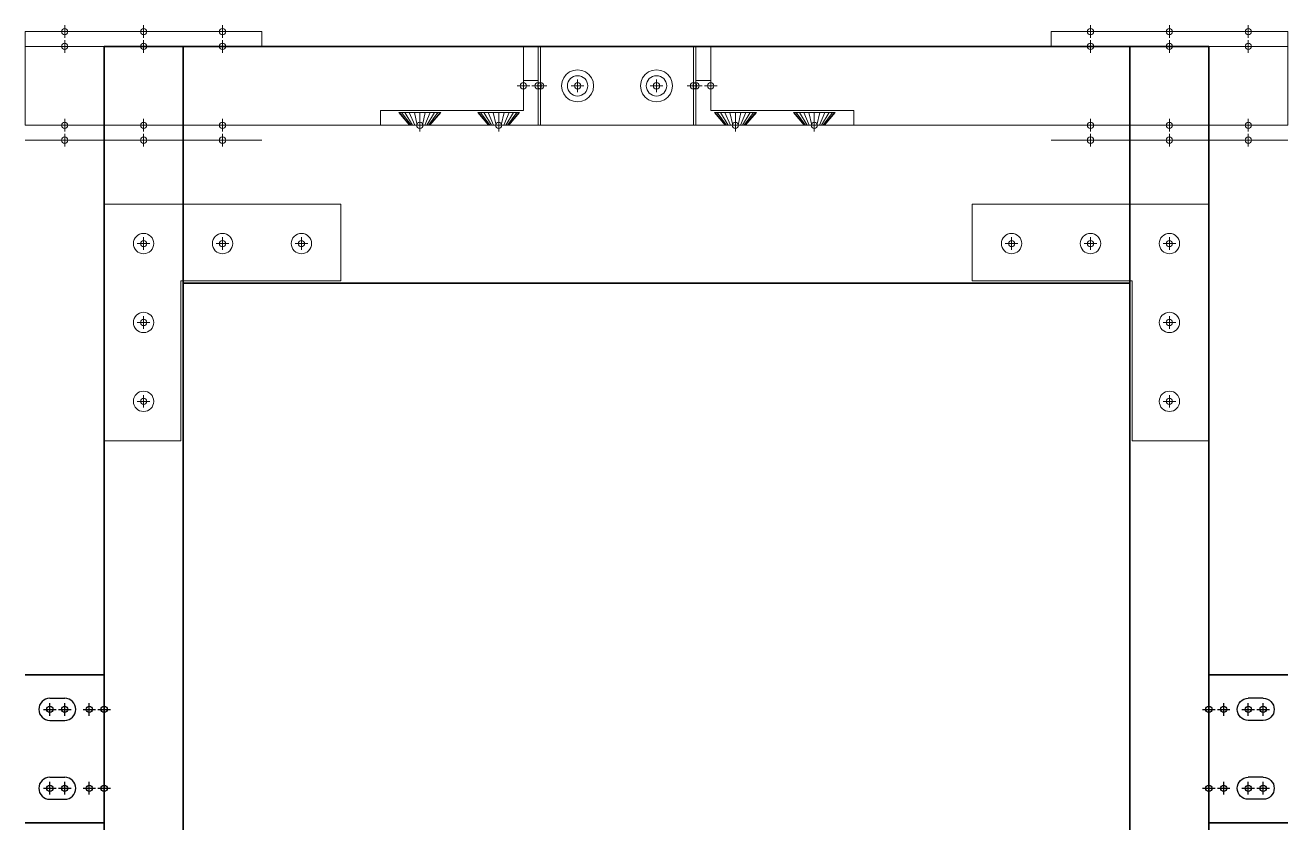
# Model space of a CAD drawing. Header units: inches. Extents: x 7.9 to 23.9, y -11.6 to 6.8.
# Drawn here: x 7.86 to 23.86, y -3.29 to 6.82 of the extents above; entities that cross this region are included whole.
import ezdxf

# ---------------------------------------------------------------- set-up
doc = ezdxf.new("R2010")
doc.units = ezdxf.units.IN
doc.header["$MEASUREMENT"] = 0
doc.header["$PDMODE"] = 34
doc.header["$PDSIZE"] = 0.08
for name, color, linetype, lineweight in [('base', 5, 'Continuous', 30), ('hinge', 3, 'Continuous', 15), ('sides and posts', 6, 'Continuous', 15)]:
    doc.layers.add(name, color=color, linetype=linetype, lineweight=lineweight)

# ---------------------------------------------------------------- blocks, each defined once
blk = doc.blocks.new('AQME_1030_20120316133816', base_point=(0.5, 0.5))
for points in [[(0, 0), (1, 0), (1, 3), (0, 3)], [(1, 3), (0, 3), (0, 3, 12), (1, 3, 12)], [(0, 3), (0, 0), (0, 0, 12), (0, 3, 12)], [(0, 0, 12), (1, 0, 12), (1, 3, 12), (0, 3, 12)], [(1, 0), (1, 3), (1, 3, 12), (1, 0, 12)], [(0, 0), (1, 0), (1, 0, 12), (0, 0, 12)]]:
    blk.add_3dface(points)
blk = doc.blocks.new('AQME_4171_20120316150012- 0')
at = {"extrusion": (0, -1, 0)}
for p, q in [((-0.5, 1.469), (-0.5, 1.469, 0.5)), ((0.5, 1.469), (-0.5, 1.469)), ((0.5, 1.469, 0.5), (0.5, 1.469))]:
    blk.add_line(p, q, dxfattribs=at)
at = {"color": 1, "extrusion": (0, -1, 0)}
blk.add_circle((0, 0.5, -1.469), 0.125, dxfattribs=at)
at = {"color": 1, "extrusion": (0, 0, -1)}
for centre in [(0, 1, -0.725), (0, 0, -0.725)]:
    blk.add_circle(centre, 0.129, dxfattribs=at)
at = {"extrusion": (0, -1, 0)}
blk.add_arc((0, 0.5, -1.469), 0.5, 0, 180.0233, dxfattribs=at)
at = {"color": 2, "extrusion": (0, -1, 0)}
for p in [(0, 1.469, 0.5), (0, -0.469, 0.5)]:
    blk.add_point(p, dxfattribs=at)
at = {"color": 3}
for p in [(0, 1), (0, 0)]:
    blk.add_point(p, dxfattribs=at)
at = {"invisible_edges": 10}
for points in [[(-0.5, 1.469, 0.5), (-0.483, 1.469, 0.629), (-0.417, 1.469), (-0.5, 1.469)], [(-0.483, 1.469, 0.629), (-0.433, 1.469, 0.75), (-0.333, 1.469), (-0.417, 1.469)], [(-0.433, 1.469, 0.75), (-0.354, 1.469, 0.854), (-0.25, 1.469), (-0.333, 1.469)], [(-0.354, 1.469, 0.854), (-0.25, 1.469, 0.933), (-0.167, 1.469), (-0.25, 1.469)], [(-0.25, 1.469, 0.933), (-0.129, 1.469, 0.983), (-0.083, 1.469), (-0.167, 1.469)], [(-0.129, 1.469, 0.983), (0, 1.469, 1), (0, 1.469), (-0.083, 1.469)], [(0, 1.469, 1), (0.129, 1.469, 0.983), (0.083, 1.469), (0, 1.469)], [(0.129, 1.469, 0.983), (0.25, 1.469, 0.933), (0.167, 1.469), (0.083, 1.469)], [(0.25, 1.469, 0.933), (0.354, 1.469, 0.854), (0.25, 1.469), (0.167, 1.469)], [(0.354, 1.469, 0.854), (0.433, 1.469, 0.75), (0.333, 1.469), (0.25, 1.469)], [(0.433, 1.469, 0.75), (0.483, 1.469, 0.629), (0.417, 1.469), (0.333, 1.469)], [(0.483, 1.469, 0.629), (0.5, 1.469, 0.5), (0.5, 1.469), (0.417, 1.469)], [(-0.5, -0.469, 0.5), (-0.483, -0.469, 0.629), (-0.417, -0.469), (-0.5, -0.469)], [(-0.483, -0.469, 0.629), (-0.433, -0.469, 0.75), (-0.333, -0.469), (-0.417, -0.469)], [(-0.433, -0.469, 0.75), (-0.354, -0.469, 0.854), (-0.25, -0.469), (-0.333, -0.469)], [(-0.354, -0.469, 0.854), (-0.25, -0.469, 0.933), (-0.167, -0.469), (-0.25, -0.469)], [(-0.25, -0.469, 0.933), (-0.129, -0.469, 0.983), (-0.083, -0.469), (-0.167, -0.469)], [(-0.129, -0.469, 0.983), (0, -0.469, 1), (0, -0.469), (-0.083, -0.469)], [(0, -0.469, 1), (0.129, -0.469, 0.983), (0.083, -0.469), (0, -0.469)], [(0.129, -0.469, 0.983), (0.25, -0.469, 0.933), (0.167, -0.469), (0.083, -0.469)], [(0.25, -0.469, 0.933), (0.354, -0.469, 0.854), (0.25, -0.469), (0.167, -0.469)], [(0.354, -0.469, 0.854), (0.433, -0.469, 0.75), (0.333, -0.469), (0.25, -0.469)], [(0.433, -0.469, 0.75), (0.483, -0.469, 0.629), (0.417, -0.469), (0.333, -0.469)], [(0.483, -0.469, 0.629), (0.5, -0.469, 0.5), (0.5, -0.469), (0.417, -0.469)]]:
    blk.add_3dface(points, dxfattribs=at)
at = {"color": 1}
for points in [[(-0.176, 1.101, 0.725), (-0.144, 1.144, 0.725), (-0.144, 1.143, 0.979), (-0.176, 1.102, 0.968)], [(-0.144, 1.144, 0.725), (-0.101, 1.176, 0.725), (-0.102, 1.176, 0.989), (-0.144, 1.143, 0.979)], [(-0.101, 1.176, 0.725), (-0.053, 1.196, 0.725), (-0.053, 1.196, 0.997), (-0.102, 1.176, 0.989)], [(-0.053, 1.196, 0.725), (0, 1.203, 0.725), (0, 1.203, 1), (-0.053, 1.196, 0.997)], [(0.053, 1.196, 0.725), (0, 1.203, 0.725), (0, 1.203, 1), (0.053, 1.196, 0.997)], [(0.101, 1.176, 0.725), (0.053, 1.196, 0.725), (0.053, 1.196, 0.997), (0.102, 1.176, 0.989)], [(0.144, 1.144, 0.725), (0.101, 1.176, 0.725), (0.102, 1.176, 0.989), (0.144, 1.143, 0.979)], [(0.176, 1.101, 0.725), (0.144, 1.144, 0.725), (0.144, 1.143, 0.979), (0.176, 1.102, 0.968)], [(-0.203, 1, 0.725), (-0.196, 1.053, 0.725), (-0.196, 1.053, 0.96), (-0.203, 1, 0.957)], [(-0.196, 0.947, 0.725), (-0.203, 1, 0.725), (-0.203, 1, 0.957), (-0.196, 0.947, 0.96)], [(-0.196, 1.053, 0.725), (-0.176, 1.101, 0.725), (-0.176, 1.102, 0.968), (-0.196, 1.053, 0.96)], [(0.196, 1.053, 0.725), (0.176, 1.101, 0.725), (0.176, 1.102, 0.968), (0.196, 1.053, 0.96)], [(0.203, 1, 0.725), (0.196, 1.053, 0.725), (0.196, 1.053, 0.96), (0.203, 1, 0.957)], [(0.196, 0.947, 0.725), (0.203, 1, 0.725), (0.203, 1, 0.957), (0.196, 0.947, 0.96)], [(-0.176, 0.898, 0.725), (-0.196, 0.947, 0.725), (-0.196, 0.947, 0.96), (-0.176, 0.898, 0.968)], [(-0.144, 0.856, 0.725), (-0.176, 0.898, 0.725), (-0.176, 0.898, 0.968), (-0.144, 0.857, 0.979)], [(-0.101, 0.824, 0.725), (-0.144, 0.856, 0.725), (-0.144, 0.857, 0.979), (-0.102, 0.824, 0.989)], [(-0.053, 0.804, 0.725), (-0.101, 0.824, 0.725), (-0.102, 0.824, 0.989), (-0.053, 0.804, 0.997)], [(0, 0.797, 0.725), (-0.053, 0.804, 0.725), (-0.053, 0.804, 0.997), (0, 0.797, 1)], [(0, 0.797, 0.725), (0.053, 0.804, 0.725), (0.053, 0.804, 0.997), (0, 0.797, 1)], [(0.053, 0.804, 0.725), (0.101, 0.824, 0.725), (0.102, 0.824, 0.989), (0.053, 0.804, 0.997)], [(0.101, 0.824, 0.725), (0.144, 0.856, 0.725), (0.144, 0.857, 0.979), (0.102, 0.824, 0.989)], [(0.144, 0.856, 0.725), (0.176, 0.898, 0.725), (0.176, 0.898, 0.968), (0.144, 0.857, 0.979)], [(0.176, 0.898, 0.725), (0.196, 0.947, 0.725), (0.196, 0.947, 0.96), (0.176, 0.898, 0.968)], [(-0.101, 0.176, 0.725), (-0.144, 0.144, 0.725), (-0.144, 0.143, 0.979), (-0.102, 0.176, 0.989)], [(-0.053, 0.196, 0.725), (-0.101, 0.176, 0.725), (-0.102, 0.176, 0.989), (-0.053, 0.196, 0.997)], [(0, 0.203, 0.725), (-0.053, 0.196, 0.725), (-0.053, 0.196, 0.997), (0, 0.203, 1)], [(0, 0.203, 0.725), (0.053, 0.196, 0.725), (0.053, 0.196, 0.997), (0, 0.203, 1)], [(0.053, 0.196, 0.725), (0.101, 0.176, 0.725), (0.102, 0.176, 0.989), (0.053, 0.196, 0.997)], [(0.101, 0.176, 0.725), (0.144, 0.144, 0.725), (0.144, 0.143, 0.979), (0.102, 0.176, 0.989)], [(-0.196, 0.053, 0.725), (-0.203, 0, 0.725), (-0.203, 0, 0.957), (-0.196, 0.053, 0.96)], [(-0.203, 0, 0.725), (-0.196, -0.053, 0.725), (-0.196, -0.053, 0.96), (-0.203, 0, 0.957)], [(-0.176, 0.101, 0.725), (-0.196, 0.053, 0.725), (-0.196, 0.053, 0.96), (-0.176, 0.102, 0.968)], [(-0.144, 0.144, 0.725), (-0.176, 0.101, 0.725), (-0.176, 0.102, 0.968), (-0.144, 0.143, 0.979)], [(0.144, 0.144, 0.725), (0.176, 0.101, 0.725), (0.176, 0.102, 0.968), (0.144, 0.143, 0.979)], [(0.176, 0.101, 0.725), (0.196, 0.053, 0.725), (0.196, 0.053, 0.96), (0.176, 0.102, 0.968)], [(0.196, 0.053, 0.725), (0.203, 0, 0.725), (0.203, 0, 0.957), (0.196, 0.053, 0.96)], [(0.203, 0, 0.725), (0.196, -0.053, 0.725), (0.196, -0.053, 0.96), (0.203, 0, 0.957)], [(-0.196, -0.053, 0.725), (-0.176, -0.102, 0.725), (-0.176, -0.102, 0.968), (-0.196, -0.053, 0.96)], [(-0.176, -0.102, 0.725), (-0.144, -0.144, 0.725), (-0.144, -0.143, 0.979), (-0.176, -0.102, 0.968)], [(-0.144, -0.144, 0.725), (-0.101, -0.176, 0.725), (-0.102, -0.176, 0.989), (-0.144, -0.143, 0.979)], [(0.144, -0.144, 0.725), (0.101, -0.176, 0.725), (0.102, -0.176, 0.989), (0.144, -0.143, 0.979)], [(0.176, -0.102, 0.725), (0.144, -0.144, 0.725), (0.144, -0.143, 0.979), (0.176, -0.102, 0.968)], [(0.196, -0.053, 0.725), (0.176, -0.102, 0.725), (0.176, -0.102, 0.968), (0.196, -0.053, 0.96)], [(-0.101, -0.176, 0.725), (-0.053, -0.196, 0.725), (-0.053, -0.196, 0.997), (-0.102, -0.176, 0.989)], [(-0.053, -0.196, 0.725), (0, -0.203, 0.725), (0, -0.203, 1), (-0.053, -0.196, 0.997)], [(0.053, -0.196, 0.725), (0, -0.203, 0.725), (0, -0.203, 1), (0.053, -0.196, 0.997)], [(0.101, -0.176, 0.725), (0.053, -0.196, 0.725), (0.053, -0.196, 0.997), (0.102, -0.176, 0.989)]]:
    blk.add_3dface(points, dxfattribs=at)
blk = doc.blocks.new('AQME_4171_20120316150012- 1')
at = {"extrusion": (0, 0, -1)}
for p, q in [((0.312, 3.5, 1), (0.312, 1.687, 1)), ((0.5, 3.5, 1), (0.312, 3.5, 1)), ((0.5, 1.5, 1), (0.5, 3.5, 1))]:
    blk.add_line(p, q, dxfattribs=at)
for p, q in [((0.5, -0.5), (0.5, -2.5)), ((0.312, -2.5), (0.312, -0.687)), ((0.5, -2.5), (0.312, -2.5))]:
    blk.add_line(p, q)
at = {"color": 1, "extrusion": (-1, 0, 0)}
for centre, radius in [((-3, 0.5, -0.312), 0.2655), ((-3, 0.5, -0.5), 0.1285), ((-2, 0.5, -0.312), 0.2655), ((-2, 0.5, -0.5), 0.1285), ((1, 0.5, -0.312), 0.2655), ((1, 0.5, -0.5), 0.1285), ((2, 0.5, -0.312), 0.2655), ((2, 0.5, -0.5), 0.1285)]:
    blk.add_circle(centre, radius, dxfattribs=at)
at = {"extrusion": (0, -1, 0)}
for centre in [(0, 0.5, -1.5), (0, 0.5, 0.469)]:
    blk.add_circle(centre, 0.5, dxfattribs=at)
at = {"color": 2, "extrusion": (0, 1, 0)}
blk.add_circle((0, 0.5, 1.5), 0.1875, dxfattribs=at)
at = {"color": 1, "extrusion": (0, 1, 0)}
blk.add_circle((0, 0.5, 1.5), 0.1563, dxfattribs=at)
at = {"color": 2, "extrusion": (0, -1, 0)}
blk.add_circle((0, 0.5, 0.5), 0.1875, dxfattribs=at)
at = {"color": 1, "extrusion": (0, -1, 0)}
blk.add_circle((0, 0.5, 0.5), 0.1563, dxfattribs=at)
at = {"extrusion": (0, 1, 0)}
blk.add_arc((-0.005, 0.5, 1.5), 0.505, 278.07848, 81.94441, dxfattribs=at)
at = {"extrusion": (0, -1, 0)}
blk.add_arc((0.005, 0.5, 0.5), 0.505, 98.07848, 261.94441, dxfattribs=at)
at = {"color": 3, "extrusion": (-1, 0, 0)}
for p in [(0.5, 3, 0.5), (0.5, 2, 0.5), (0.5, -1, 0.5), (0.5, -2, 0.5)]:
    blk.add_point(p, dxfattribs=at)
at = {"color": 2, "extrusion": (0, 1, 0)}
blk.add_point((0, 1.687, 0.5), dxfattribs=at)
at = {"color": 3, "extrusion": (0, 1, 0)}
blk.add_point((0, 1.5, 0.5), dxfattribs=at)
at = {"color": 3, "extrusion": (0, -1, 0)}
blk.add_point((0, -0.5, 0.5), dxfattribs=at)
at = {"color": 2, "extrusion": (0, -1, 0)}
blk.add_point((0, -0.687, 0.5), dxfattribs=at)
for points, invisible_edges in [([(0.5, 1.5), (0.312, 1.687), (0.312, 3.5), (0.5, 3.5)], 1), ([(0.5, 1.5, 1), (0.312, 1.687, 1), (0.312, 3.5, 1), (0.5, 3.5, 1)], 1), ([(0.312, 1.687, 0.5), (0.312, 1.687, 0.583), (-0.486, 1.687, 0.619), (-0.5, 1.687, 0.5)], 10), ([(0.312, 1.687, 0.417), (0.312, 1.687, 0.5), (-0.5, 1.687, 0.5), (-0.486, 1.687, 0.381)], 10), ([(0.312, 1.687, 0.583), (0.312, 1.687, 0.667), (-0.444, 1.687, 0.732), (-0.486, 1.687, 0.619)], 10), ([(0.312, 1.687, 0.333), (0.312, 1.687, 0.417), (-0.486, 1.687, 0.381), (-0.444, 1.687, 0.268)], 10), ([(0.312, 1.687, 0.25), (0.312, 1.687, 0.333), (-0.444, 1.687, 0.268), (-0.376, 1.687, 0.169)], 10), ([(0.312, 1.687, 0.667), (0.312, 1.687, 0.75), (-0.376, 1.687, 0.831), (-0.444, 1.687, 0.732)], 10), ([(0.312, 1.687, 0.167), (0.312, 1.687, 0.25), (-0.376, 1.687, 0.169), (-0.287, 1.687, 0.088)], 10), ([(0.312, 1.687, 0.75), (0.312, 1.687, 0.833), (-0.287, 1.687, 0.912), (-0.376, 1.687, 0.831)], 10), ([(0.312, 1.687, 0.083), (0.312, 1.687, 0.167), (-0.287, 1.687, 0.088), (-0.182, 1.687, 0.031)], 10), ([(0.312, 1.687, 0.833), (0.312, 1.687, 0.917), (-0.182, 1.687, 0.969), (-0.287, 1.687, 0.912)], 10), ([(0.312, 1.687), (0.312, 1.687, 0.083), (-0.182, 1.687, 0.031), (-0.066, 1.687)], 10), ([(0.312, 1.687, 0.917), (0.312, 1.687, 1), (-0.066, 1.687, 1), (-0.182, 1.687, 0.969)], 10), ([(-0.066, 1.687), (-0.066, 1.5), (0.5, 1.5), (0.312, 1.687)], 4), ([(-0.066, 1.687, 1), (-0.066, 1.5, 1), (0.5, 1.5, 1), (0.312, 1.687, 1)], 4), ([(0.5, 1.5, 0.5), (0.5, 1.5, 0.583), (-0.486, 1.5, 0.619), (-0.5, 1.5, 0.5)], 10), ([(0.5, 1.5, 0.417), (0.5, 1.5, 0.5), (-0.5, 1.5, 0.5), (-0.486, 1.5, 0.381)], 10), ([(0.5, 1.5, 0.583), (0.5, 1.5, 0.667), (-0.444, 1.5, 0.732), (-0.486, 1.5, 0.619)], 10), ([(0.5, 1.5, 0.333), (0.5, 1.5, 0.417), (-0.486, 1.5, 0.381), (-0.444, 1.5, 0.268)], 10), ([(0.5, 1.5, 0.25), (0.5, 1.5, 0.333), (-0.444, 1.5, 0.268), (-0.376, 1.5, 0.169)], 10), ([(0.5, 1.5, 0.667), (0.5, 1.5, 0.75), (-0.376, 1.5, 0.831), (-0.444, 1.5, 0.732)], 10), ([(0.5, 1.5, 0.167), (0.5, 1.5, 0.25), (-0.376, 1.5, 0.169), (-0.287, 1.5, 0.088)], 10), ([(0.5, 1.5, 0.75), (0.5, 1.5, 0.833), (-0.287, 1.5, 0.912), (-0.376, 1.5, 0.831)], 10), ([(0.5, 1.5, 0.083), (0.5, 1.5, 0.167), (-0.287, 1.5, 0.088), (-0.182, 1.5, 0.031)], 10), ([(0.5, 1.5, 0.833), (0.5, 1.5, 0.917), (-0.182, 1.5, 0.969), (-0.287, 1.5, 0.912)], 10), ([(0.5, 1.5), (0.5, 1.5, 0.083), (-0.182, 1.5, 0.031), (-0.066, 1.5)], 10), ([(0.5, 1.5, 0.917), (0.5, 1.5, 1), (-0.066, 1.5, 1), (-0.182, 1.5, 0.969)], 10), ([(0.5, -0.5, 0.5), (0.5, -0.5, 0.417), (-0.486, -0.5, 0.381), (-0.5, -0.5, 0.5)], 10), ([(0.5, -0.5, 0.583), (0.5, -0.5, 0.5), (-0.5, -0.5, 0.5), (-0.486, -0.5, 0.619)], 10), ([(0.5, -0.5, 0.667), (0.5, -0.5, 0.583), (-0.486, -0.5, 0.619), (-0.444, -0.5, 0.732)], 10), ([(0.5, -0.5, 0.417), (0.5, -0.5, 0.333), (-0.444, -0.5, 0.268), (-0.486, -0.5, 0.381)], 10), ([(0.5, -0.5, 0.75), (0.5, -0.5, 0.667), (-0.444, -0.5, 0.732), (-0.376, -0.5, 0.831)], 10), ([(0.5, -0.5, 0.333), (0.5, -0.5, 0.25), (-0.376, -0.5, 0.169), (-0.444, -0.5, 0.268)], 10), ([(0.5, -0.5, 0.833), (0.5, -0.5, 0.75), (-0.376, -0.5, 0.831), (-0.287, -0.5, 0.912)], 10), ([(0.5, -0.5, 0.25), (0.5, -0.5, 0.167), (-0.287, -0.5, 0.088), (-0.376, -0.5, 0.169)], 10), ([(0.5, -0.5, 0.917), (0.5, -0.5, 0.833), (-0.287, -0.5, 0.912), (-0.182, -0.5, 0.969)], 10), ([(0.5, -0.5, 0.167), (0.5, -0.5, 0.083), (-0.182, -0.5, 0.031), (-0.287, -0.5, 0.088)], 10), ([(0.5, -0.5, 1), (0.5, -0.5, 0.917), (-0.182, -0.5, 0.969), (-0.066, -0.5, 1)], 10), ([(0.5, -0.5, 0.083), (0.5, -0.5), (-0.066, -0.5), (-0.182, -0.5, 0.031)], 10), ([(-0.066, -0.687, 1), (-0.066, -0.5, 1), (0.5, -0.5, 1), (0.312, -0.687, 1)], 4), ([(-0.066, -0.687), (-0.066, -0.5), (0.5, -0.5), (0.312, -0.687)], 4), ([(0.5, -0.5, 1), (0.312, -0.687, 1), (0.312, -2.5, 1), (0.5, -2.5, 1)], 1), ([(0.5, -0.5), (0.312, -0.687), (0.312, -2.5), (0.5, -2.5)], 1), ([(0.312, -0.687, 0.5), (0.312, -0.687, 0.417), (-0.486, -0.687, 0.381), (-0.5, -0.687, 0.5)], 10), ([(0.312, -0.687, 0.583), (0.312, -0.687, 0.5), (-0.5, -0.687, 0.5), (-0.486, -0.687, 0.619)], 10), ([(0.312, -0.687, 0.667), (0.312, -0.687, 0.583), (-0.486, -0.687, 0.619), (-0.444, -0.687, 0.732)], 10), ([(0.312, -0.687, 0.417), (0.312, -0.687, 0.333), (-0.444, -0.687, 0.268), (-0.486, -0.687, 0.381)], 10), ([(0.312, -0.687, 0.75), (0.312, -0.687, 0.667), (-0.444, -0.687, 0.732), (-0.376, -0.687, 0.831)], 10), ([(0.312, -0.687, 0.333), (0.312, -0.687, 0.25), (-0.376, -0.687, 0.169), (-0.444, -0.687, 0.268)], 10), ([(0.312, -0.687, 0.833), (0.312, -0.687, 0.75), (-0.376, -0.687, 0.831), (-0.287, -0.687, 0.912)], 10), ([(0.312, -0.687, 0.25), (0.312, -0.687, 0.167), (-0.287, -0.687, 0.088), (-0.376, -0.687, 0.169)], 10), ([(0.312, -0.687, 0.917), (0.312, -0.687, 0.833), (-0.287, -0.687, 0.912), (-0.182, -0.687, 0.969)], 10), ([(0.312, -0.687, 0.167), (0.312, -0.687, 0.083), (-0.182, -0.687, 0.031), (-0.287, -0.687, 0.088)], 10), ([(0.312, -0.687, 1), (0.312, -0.687, 0.917), (-0.182, -0.687, 0.969), (-0.066, -0.687, 1)], 10), ([(0.312, -0.687, 0.083), (0.312, -0.687), (-0.066, -0.687), (-0.182, -0.687, 0.031)], 10)]:
    blk.add_3dface(points, dxfattribs=dict(invisible_edges=invisible_edges))
at = {"color": 1}
for points in [[(0.337, 3.2565, 0.5687), (0.337, 3.2655, 0.5), (0.498, 3.1285, 0.5), (0.498, 3.1241, 0.5333)], [(0.337, 3.2655, 0.5), (0.337, 3.2565, 0.4313), (0.498, 3.1241, 0.4667), (0.498, 3.1285, 0.5)], [(0.337, 3.2299, 0.6328), (0.337, 3.2565, 0.5687), (0.498, 3.1241, 0.5333), (0.498, 3.1113, 0.5643)], [(0.337, 3.2565, 0.4313), (0.337, 3.2299, 0.3673), (0.498, 3.1113, 0.4358), (0.498, 3.1241, 0.4667)], [(0.337, 3.1877, 0.6877), (0.337, 3.2299, 0.6328), (0.498, 3.1113, 0.5643), (0.498, 3.0909, 0.5909)], [(0.337, 3.2299, 0.3673), (0.337, 3.1877, 0.3123), (0.498, 3.0909, 0.4091), (0.498, 3.1113, 0.4358)], [(0.337, 3.1327, 0.7299), (0.337, 3.1877, 0.6877), (0.498, 3.0909, 0.5909), (0.498, 3.0642, 0.6113)], [(0.337, 3.1877, 0.3123), (0.337, 3.1327, 0.2701), (0.498, 3.0642, 0.3887), (0.498, 3.0909, 0.4091)], [(0.337, 3.0687, 0.7565), (0.337, 3.1327, 0.7299), (0.498, 3.0642, 0.6113), (0.498, 3.0333, 0.6241)], [(0.337, 3.1327, 0.2701), (0.337, 3.0687, 0.2436), (0.498, 3.0333, 0.3759), (0.498, 3.0642, 0.3887)], [(0.337, 3, 0.7655), (0.337, 3.0687, 0.7565), (0.498, 3.0333, 0.6241), (0.498, 3, 0.6285)], [(0.337, 3.0687, 0.2436), (0.337, 3, 0.2345), (0.498, 3, 0.3715), (0.498, 3.0333, 0.3759)], [(0.337, 3, 0.2345), (0.337, 2.9313, 0.2436), (0.498, 2.9667, 0.3759), (0.498, 3, 0.3715)], [(0.337, 2.9313, 0.7565), (0.337, 3, 0.7655), (0.498, 3, 0.6285), (0.498, 2.9667, 0.6241)], [(0.337, 2.9313, 0.2436), (0.337, 2.8672, 0.2701), (0.498, 2.9357, 0.3887), (0.498, 2.9667, 0.3759)], [(0.337, 2.8672, 0.7299), (0.337, 2.9313, 0.7565), (0.498, 2.9667, 0.6241), (0.498, 2.9357, 0.6113)], [(0.337, 2.8672, 0.2701), (0.337, 2.8123, 0.3123), (0.498, 2.9091, 0.4091), (0.498, 2.9357, 0.3887)], [(0.337, 2.8123, 0.6877), (0.337, 2.8672, 0.7299), (0.498, 2.9357, 0.6113), (0.498, 2.9091, 0.5909)], [(0.337, 2.8123, 0.3123), (0.337, 2.7701, 0.3673), (0.498, 2.8887, 0.4358), (0.498, 2.9091, 0.4091)], [(0.337, 2.7701, 0.6328), (0.337, 2.8123, 0.6877), (0.498, 2.9091, 0.5909), (0.498, 2.8887, 0.5643)], [(0.337, 2.7701, 0.3673), (0.337, 2.7435, 0.4313), (0.498, 2.8759, 0.4667), (0.498, 2.8887, 0.4358)], [(0.337, 2.7435, 0.5687), (0.337, 2.7701, 0.6328), (0.498, 2.8887, 0.5643), (0.498, 2.8759, 0.5333)], [(0.337, 2.7435, 0.4313), (0.337, 2.7345, 0.5), (0.498, 2.8715, 0.5), (0.498, 2.8759, 0.4667)], [(0.337, 2.7345, 0.5), (0.337, 2.7435, 0.5687), (0.498, 2.8759, 0.5333), (0.498, 2.8715, 0.5)], [(0.337, 2.2565, 0.5687), (0.337, 2.2655, 0.5), (0.498, 2.1285, 0.5), (0.498, 2.1241, 0.5333)], [(0.337, 2.2655, 0.5), (0.337, 2.2565, 0.4313), (0.498, 2.1241, 0.4667), (0.498, 2.1285, 0.5)], [(0.337, 2.2299, 0.6328), (0.337, 2.2565, 0.5687), (0.498, 2.1241, 0.5333), (0.498, 2.1113, 0.5643)], [(0.337, 2.2565, 0.4313), (0.337, 2.2299, 0.3673), (0.498, 2.1113, 0.4358), (0.498, 2.1241, 0.4667)], [(0.337, 2.1877, 0.6877), (0.337, 2.2299, 0.6328), (0.498, 2.1113, 0.5643), (0.498, 2.0909, 0.5909)], [(0.337, 2.2299, 0.3673), (0.337, 2.1877, 0.3123), (0.498, 2.0909, 0.4091), (0.498, 2.1113, 0.4358)], [(0.337, 2.1327, 0.7299), (0.337, 2.1877, 0.6877), (0.498, 2.0909, 0.5909), (0.498, 2.0642, 0.6113)], [(0.337, 2.1877, 0.3123), (0.337, 2.1327, 0.2701), (0.498, 2.0642, 0.3887), (0.498, 2.0909, 0.4091)], [(0.337, 2.0687, 0.7565), (0.337, 2.1327, 0.7299), (0.498, 2.0642, 0.6113), (0.498, 2.0333, 0.6241)], [(0.337, 2.1327, 0.2701), (0.337, 2.0687, 0.2436), (0.498, 2.0333, 0.3759), (0.498, 2.0642, 0.3887)], [(0.337, 2, 0.7655), (0.337, 2.0687, 0.7565), (0.498, 2.0333, 0.6241), (0.498, 2, 0.6285)], [(0.337, 2.0687, 0.2436), (0.337, 2, 0.2345), (0.498, 2, 0.3715), (0.498, 2.0333, 0.3759)], [(0.337, 2, 0.2345), (0.337, 1.9313, 0.2436), (0.498, 1.9667, 0.3759), (0.498, 2, 0.3715)], [(0.337, 1.9313, 0.7565), (0.337, 2, 0.7655), (0.498, 2, 0.6285), (0.498, 1.9667, 0.6241)], [(0.337, 1.9313, 0.2436), (0.337, 1.8672, 0.2701), (0.498, 1.9357, 0.3887), (0.498, 1.9667, 0.3759)], [(0.337, 1.8672, 0.7299), (0.337, 1.9313, 0.7565), (0.498, 1.9667, 0.6241), (0.498, 1.9357, 0.6113)], [(0.337, 1.8672, 0.2701), (0.337, 1.8123, 0.3123), (0.498, 1.9091, 0.4091), (0.498, 1.9357, 0.3887)], [(0.337, 1.8123, 0.6877), (0.337, 1.8672, 0.7299), (0.498, 1.9357, 0.6113), (0.498, 1.9091, 0.5909)], [(0.337, 1.8123, 0.3123), (0.337, 1.7701, 0.3673), (0.498, 1.8887, 0.4358), (0.498, 1.9091, 0.4091)], [(0.337, 1.7701, 0.6328), (0.337, 1.8123, 0.6877), (0.498, 1.9091, 0.5909), (0.498, 1.8887, 0.5643)], [(0.337, 1.7701, 0.3673), (0.337, 1.7435, 0.4313), (0.498, 1.8759, 0.4667), (0.498, 1.8887, 0.4358)], [(0.337, 1.7435, 0.5687), (0.337, 1.7701, 0.6328), (0.498, 1.8887, 0.5643), (0.498, 1.8759, 0.5333)], [(0.337, 1.7435, 0.4313), (0.337, 1.7345, 0.5), (0.498, 1.8715, 0.5), (0.498, 1.8759, 0.4667)], [(0.337, 1.7345, 0.5), (0.337, 1.7435, 0.5687), (0.498, 1.8759, 0.5333), (0.498, 1.8715, 0.5)], [(0.337, -0.7435, 0.5687), (0.337, -0.7345, 0.5), (0.498, -0.8715, 0.5), (0.498, -0.8759, 0.5333)], [(0.337, -0.7345, 0.5), (0.337, -0.7435, 0.4313), (0.498, -0.8759, 0.4667), (0.498, -0.8715, 0.5)], [(0.337, -0.7701, 0.6327), (0.337, -0.7435, 0.5687), (0.498, -0.8759, 0.5333), (0.498, -0.8887, 0.5642)], [(0.337, -0.7435, 0.4313), (0.337, -0.7701, 0.3672), (0.498, -0.8887, 0.4357), (0.498, -0.8759, 0.4667)], [(0.337, -0.8123, 0.6877), (0.337, -0.7701, 0.6327), (0.498, -0.8887, 0.5642), (0.498, -0.9091, 0.5909)], [(0.337, -0.7701, 0.3672), (0.337, -0.8123, 0.3123), (0.498, -0.9091, 0.4091), (0.498, -0.8887, 0.4357)], [(0.337, -0.8672, 0.7299), (0.337, -0.8123, 0.6877), (0.498, -0.9091, 0.5909), (0.498, -0.9357, 0.6113)], [(0.337, -0.8123, 0.3123), (0.337, -0.8672, 0.2701), (0.498, -0.9357, 0.3887), (0.498, -0.9091, 0.4091)], [(0.337, -0.9313, 0.7564), (0.337, -0.8672, 0.7299), (0.498, -0.9357, 0.6113), (0.498, -0.9667, 0.6241)], [(0.337, -0.8672, 0.2701), (0.337, -0.9313, 0.2435), (0.498, -0.9667, 0.3759), (0.498, -0.9357, 0.3887)], [(0.337, -1, 0.7655), (0.337, -0.9313, 0.7564), (0.498, -0.9667, 0.6241), (0.498, -1, 0.6285)], [(0.337, -0.9313, 0.2435), (0.337, -1, 0.2345), (0.498, -1, 0.3715), (0.498, -0.9667, 0.3759)], [(0.337, -1, 0.2345), (0.337, -1.0687, 0.2435), (0.498, -1.0333, 0.3759), (0.498, -1, 0.3715)], [(0.337, -1.0687, 0.7564), (0.337, -1, 0.7655), (0.498, -1, 0.6285), (0.498, -1.0333, 0.6241)], [(0.337, -1.0687, 0.2435), (0.337, -1.1327, 0.2701), (0.498, -1.0642, 0.3887), (0.498, -1.0333, 0.3759)], [(0.337, -1.1327, 0.7299), (0.337, -1.0687, 0.7564), (0.498, -1.0333, 0.6241), (0.498, -1.0642, 0.6113)], [(0.337, -1.1327, 0.2701), (0.337, -1.1877, 0.3123), (0.498, -1.0909, 0.4091), (0.498, -1.0642, 0.3887)], [(0.337, -1.1877, 0.6877), (0.337, -1.1327, 0.7299), (0.498, -1.0642, 0.6113), (0.498, -1.0909, 0.5909)], [(0.337, -1.1877, 0.3123), (0.337, -1.2299, 0.3672), (0.498, -1.1113, 0.4357), (0.498, -1.0909, 0.4091)], [(0.337, -1.2299, 0.6327), (0.337, -1.1877, 0.6877), (0.498, -1.0909, 0.5909), (0.498, -1.1113, 0.5642)], [(0.337, -1.2299, 0.3672), (0.337, -1.2565, 0.4313), (0.498, -1.1241, 0.4667), (0.498, -1.1113, 0.4357)], [(0.337, -1.2565, 0.5687), (0.337, -1.2299, 0.6327), (0.498, -1.1113, 0.5642), (0.498, -1.1241, 0.5333)], [(0.337, -1.2565, 0.4313), (0.337, -1.2655, 0.5), (0.498, -1.1285, 0.5), (0.498, -1.1241, 0.4667)], [(0.337, -1.2655, 0.5), (0.337, -1.2565, 0.5687), (0.498, -1.1241, 0.5333), (0.498, -1.1285, 0.5)], [(0.337, -1.7435, 0.5687), (0.337, -1.7345, 0.5), (0.498, -1.8715, 0.5), (0.498, -1.8759, 0.5333)], [(0.337, -1.7345, 0.5), (0.337, -1.7435, 0.4313), (0.498, -1.8759, 0.4667), (0.498, -1.8715, 0.5)], [(0.337, -1.7701, 0.6327), (0.337, -1.7435, 0.5687), (0.498, -1.8759, 0.5333), (0.498, -1.8887, 0.5642)], [(0.337, -1.7435, 0.4313), (0.337, -1.7701, 0.3672), (0.498, -1.8887, 0.4357), (0.498, -1.8759, 0.4667)], [(0.337, -1.8123, 0.6877), (0.337, -1.7701, 0.6327), (0.498, -1.8887, 0.5642), (0.498, -1.9091, 0.5909)], [(0.337, -1.7701, 0.3672), (0.337, -1.8123, 0.3123), (0.498, -1.9091, 0.4091), (0.498, -1.8887, 0.4357)], [(0.337, -1.8672, 0.7299), (0.337, -1.8123, 0.6877), (0.498, -1.9091, 0.5909), (0.498, -1.9357, 0.6113)], [(0.337, -1.8123, 0.3123), (0.337, -1.8672, 0.2701), (0.498, -1.9357, 0.3887), (0.498, -1.9091, 0.4091)], [(0.337, -1.9313, 0.7564), (0.337, -1.8672, 0.7299), (0.498, -1.9357, 0.6113), (0.498, -1.9667, 0.6241)], [(0.337, -1.8672, 0.2701), (0.337, -1.9313, 0.2435), (0.498, -1.9667, 0.3759), (0.498, -1.9357, 0.3887)], [(0.337, -2, 0.7655), (0.337, -1.9313, 0.7564), (0.498, -1.9667, 0.6241), (0.498, -2, 0.6285)], [(0.337, -1.9313, 0.2435), (0.337, -2, 0.2345), (0.498, -2, 0.3715), (0.498, -1.9667, 0.3759)], [(0.337, -2, 0.2345), (0.337, -2.0687, 0.2435), (0.498, -2.0333, 0.3759), (0.498, -2, 0.3715)], [(0.337, -2.0687, 0.7564), (0.337, -2, 0.7655), (0.498, -2, 0.6285), (0.498, -2.0333, 0.6241)], [(0.337, -2.0687, 0.2435), (0.337, -2.1327, 0.2701), (0.498, -2.0642, 0.3887), (0.498, -2.0333, 0.3759)], [(0.337, -2.1327, 0.7299), (0.337, -2.0687, 0.7564), (0.498, -2.0333, 0.6241), (0.498, -2.0642, 0.6113)], [(0.337, -2.1327, 0.2701), (0.337, -2.1877, 0.3123), (0.498, -2.0909, 0.4091), (0.498, -2.0642, 0.3887)], [(0.337, -2.1877, 0.6877), (0.337, -2.1327, 0.7299), (0.498, -2.0642, 0.6113), (0.498, -2.0909, 0.5909)], [(0.337, -2.1877, 0.3123), (0.337, -2.2299, 0.3672), (0.498, -2.1113, 0.4357), (0.498, -2.0909, 0.4091)], [(0.337, -2.2299, 0.6327), (0.337, -2.1877, 0.6877), (0.498, -2.0909, 0.5909), (0.498, -2.1113, 0.5642)], [(0.337, -2.2299, 0.3672), (0.337, -2.2565, 0.4313), (0.498, -2.1241, 0.4667), (0.498, -2.1113, 0.4357)], [(0.337, -2.2565, 0.5687), (0.337, -2.2299, 0.6327), (0.498, -2.1113, 0.5642), (0.498, -2.1241, 0.5333)], [(0.337, -2.2565, 0.4313), (0.337, -2.2655, 0.5), (0.498, -2.1285, 0.5), (0.498, -2.1241, 0.4667)], [(0.337, -2.2655, 0.5), (0.337, -2.2565, 0.5687), (0.498, -2.1241, 0.5333), (0.498, -2.1285, 0.5)]]:
    blk.add_3dface(points, dxfattribs=at)
blk = doc.blocks.new('AQME_4171_20120316150012')
for name in ['AQME_4171_20120316150012- 1', 'AQME_4171_20120316150012- 0']:
    blk.add_blockref(name, (0, 0))
blk = doc.blocks.new('AQME_1010_20120316150522', base_point=(0.5, 0.5))
for points in [[(0, 0), (1, 0), (1, 1), (0, 1)], [(1, 1), (0, 1), (0, 1, 5), (1, 1, 5)], [(0, 1), (0, 0), (0, 0, 5), (0, 1, 5)], [(0, 0, 5), (1, 0, 5), (1, 1, 5), (0, 1, 5)], [(1, 0), (1, 1), (1, 1, 5), (1, 0, 5)], [(0, 0), (1, 0), (1, 0, 5), (0, 0, 5)]]:
    blk.add_3dface(points)
blk = doc.blocks.new('AQME_1010_20120316151253', base_point=(0.5, 0.5))
for points in [[(0, 0), (1, 0), (1, 1), (0, 1)], [(1, 1), (0, 1), (0, 1, 18), (1, 1, 18)], [(0, 1), (0, 0), (0, 0, 18), (0, 1, 18)], [(0, 0, 18), (1, 0, 18), (1, 1, 18), (0, 1, 18)], [(1, 0), (1, 1), (1, 1, 18), (1, 0, 18)], [(0, 0), (1, 0), (1, 0, 18), (0, 0, 18)]]:
    blk.add_3dface(points)
blk = doc.blocks.new('AQME_1010_20120316151311', base_point=(0.5, 0.5))
for points in [[(0, 0), (1, 0), (1, 1), (0, 1)], [(1, 1), (0, 1), (0, 1, 14), (1, 1, 14)], [(0, 1), (0, 0), (0, 0, 14), (0, 1, 14)], [(0, 0, 14), (1, 0, 14), (1, 1, 14), (0, 1, 14)], [(1, 0), (1, 1), (1, 1, 14), (1, 0, 14)], [(0, 0), (1, 0), (1, 0, 14), (0, 0, 14)]]:
    blk.add_3dface(points)
blk = doc.blocks.new('AQME_1020_20120316155458', base_point=(0.5, 0.5))
for points in [[(0, 0), (1, 0), (1, 2), (0, 2)], [(1, 2), (0, 2), (0, 2, 12), (1, 2, 12)], [(0, 2), (0, 0), (0, 0, 12), (0, 2, 12)], [(0, 0, 12), (1, 0, 12), (1, 2, 12), (0, 2, 12)], [(1, 0), (1, 2), (1, 2, 12), (1, 0, 12)], [(0, 0), (1, 0), (1, 0, 12), (0, 0, 12)]]:
    blk.add_3dface(points)
blk = doc.blocks.new('AQME_1010_20120316155705', base_point=(0.5, 0.5))
for points in [[(0, 0), (1, 0), (1, 1), (0, 1)], [(1, 1), (0, 1), (0, 1, 14), (1, 1, 14)], [(0, 1), (0, 0), (0, 0, 14), (0, 1, 14)], [(0, 0, 14), (1, 0, 14), (1, 1, 14), (0, 1, 14)], [(1, 0), (1, 1), (1, 1, 14), (1, 0, 14)], [(0, 0), (1, 0), (1, 0, 14), (0, 0, 14)]]:
    blk.add_3dface(points)
blk = doc.blocks.new('AQME_4118_20120316160110')
at = {"color": 1}
for centre in [(0, 0), (1, 0), (2, 0)]:
    blk.add_circle(centre, 0.1285, dxfattribs=at)
at = {"color": 3}
for p in [(0, 0), (1, 0), (2, 0)]:
    blk.add_point(p, dxfattribs=at)
at = {"color": 2}
for p in [(0, 0, 0.1875), (1, 0, 0.1875), (2, 0, 0.1875)]:
    blk.add_point(p, dxfattribs=at)
for points in [[(2.5, 0.4375), (-0.5, 0.4375), (-0.5, 0.4375, 0.188), (2.5, 0.4375, 0.188)], [(-0.5, 0.4375), (-0.5, -0.4375), (-0.5, -0.4375, 0.188), (-0.5, 0.4375, 0.188)], [(2.5, -0.4375), (2.5, 0.4375), (2.5, 0.4375, 0.188), (2.5, -0.4375, 0.188)], [(-0.5, -0.4375), (2.5, -0.4375), (2.5, -0.4375, 0.188), (-0.5, -0.4375, 0.188)]]:
    blk.add_3dface(points)
at = {"invisible_edges": 14}
for points in [[(-0.5, 0.4375), (2.5, 0.4375), (1, -0.0005)], [(2.5, 0.4375, 0.188), (-0.5, 0.4375, 0.188), (1, -0.0005, 0.188)], [(-0.5, -0.4375), (-0.5, 0.4375), (1, -0.0005)], [(-0.5, 0.4375, 0.188), (-0.5, -0.4375, 0.188), (1, -0.0005, 0.188)], [(2.5, 0.4375), (2.5, -0.4375), (1, -0.0005)], [(2.5, -0.4375, 0.188), (2.5, 0.4375, 0.188), (1, -0.0005, 0.188)], [(2.5, -0.4375), (-0.5, -0.4375), (1, -0.0005)], [(-0.5, -0.4375, 0.188), (2.5, -0.4375, 0.188), (1, -0.0005, 0.188)]]:
    blk.add_3dface(points, dxfattribs=at)
blk = doc.blocks.new('AQME_4081_20120316160502')
for p, q in [((-0.5, 2.5), (-0.5, -0.5)), ((-0.5, 2.5), (0.47, 2.5)), ((0.47, 2.5), (0.47, 0.47)), ((2.5, 0.47), (0.47, 0.47)), ((2.5, -0.5), (2.5, 0.47)), ((-0.5, -0.5), (2.5, -0.5))]:
    blk.add_line(p, q)
at = {"color": 1}
for centre in [(0, 2), (0, 1), (0, 0), (1, 0), (2, 0)]:
    blk.add_circle(centre, 0.129, dxfattribs=at)
at = {"color": 3}
for p in [(0, 2), (0, 1), (0, 0), (1, 0), (2, 0)]:
    blk.add_point(p, dxfattribs=at)
at = {"color": 2}
for p in [(0, 2, 0.188), (0, 1, 0.188), (0, 0, 0.188), (1, 0, 0.188), (2, 0, 0.188)]:
    blk.add_point(p, dxfattribs=at)
at = {"invisible_edges": 8}
for points in [[(0.47, 0.47), (0.47, 2.5), (-0.5, 2.5), (-0.5, -0.5)], [(0.47, 0.47, 0.188), (0.47, 2.5, 0.188), (-0.5, 2.5, 0.188), (-0.5, -0.5, 0.188)], [(-0.5, -0.5), (2.5, -0.5), (2.5, 0.47), (0.47, 0.47)], [(-0.5, -0.5, 0.188), (2.5, -0.5, 0.188), (2.5, 0.47, 0.188), (0.47, 0.47, 0.188)]]:
    blk.add_3dface(points, dxfattribs=at)
blk = doc.blocks.new('AQME_4081_20120316160719')
for p, q in [((-0.5, 2.5), (-0.5, -0.5)), ((-0.5, 2.5), (0.47, 2.5)), ((0.47, 2.5), (0.47, 0.47)), ((2.5, 0.47), (0.47, 0.47)), ((2.5, -0.5), (2.5, 0.47)), ((-0.5, -0.5), (2.5, -0.5))]:
    blk.add_line(p, q)
at = {"color": 1}
for centre in [(0, 2), (0, 1), (0, 0), (1, 0), (2, 0)]:
    blk.add_circle(centre, 0.129, dxfattribs=at)
at = {"color": 3}
for p in [(0, 2), (0, 1), (0, 0), (1, 0), (2, 0)]:
    blk.add_point(p, dxfattribs=at)
at = {"color": 2}
for p in [(0, 2, 0.188), (0, 1, 0.188), (0, 0, 0.188), (1, 0, 0.188), (2, 0, 0.188)]:
    blk.add_point(p, dxfattribs=at)
at = {"invisible_edges": 8}
for points in [[(0.47, 0.47), (0.47, 2.5), (-0.5, 2.5), (-0.5, -0.5)], [(0.47, 0.47, 0.188), (0.47, 2.5, 0.188), (-0.5, 2.5, 0.188), (-0.5, -0.5, 0.188)], [(-0.5, -0.5), (2.5, -0.5), (2.5, 0.47), (0.47, 0.47)], [(-0.5, -0.5, 0.188), (2.5, -0.5, 0.188), (2.5, 0.47, 0.188), (0.47, 0.47, 0.188)]]:
    blk.add_3dface(points, dxfattribs=at)
blk = doc.blocks.new('AQME_1010_20120316161301', base_point=(0.5, 0.5))
for points in [[(0, 1), (0, 0), (0, 0, 18), (0, 1, 18)], [(0, 0, 18), (1, 0, 18), (1, 1, 18), (0, 1, 18)], [(0, 0), (1, 0), (1, 1), (0, 1)], [(1, 1), (0, 1), (0, 1, 18), (1, 1, 18)], [(1, 0), (1, 1), (1, 1, 18), (1, 0, 18)], [(0, 0), (1, 0), (1, 0, 18), (0, 0, 18)]]:
    blk.add_3dface(points)
blk = doc.blocks.new('AQME_4260_20120316163532')
at = {"color": 1, "extrusion": (0, -1, 0)}
for p, q in [((-0.1405, 0.5, 0.688), (-0.1405, 0.5, 0.5)), ((0.1405, 0.5, 0.688), (0.1405, 0.5, 0.5)), ((0.8595, 0.5, 0.688), (0.8595, 0.5, 0.5)), ((1.1405, 0.5, 0.688), (1.1405, 0.5, 0.5))]:
    blk.add_line(p, q, dxfattribs=at)
at = {"extrusion": (-1, 0, 0)}
for p, q in [((1.4375, 0.5, 1), (1.4375, 0.312, 1)), ((1.4375, 0.5, 1), (1.4375, 0.5)), ((1.4375, -0.5), (1.4375, 0.5)), ((1.4375, 0.312, 1), (1.4375, 0.312, 0.188)), ((1.4375, -0.5, 0.188), (1.4375, 0.312, 0.188)), ((1.4375, -0.5), (1.4375, -0.5, 0.188))]:
    blk.add_line(p, q, dxfattribs=at)
at = {"color": 1}
for centre in [(0, 0), (1, 0)]:
    blk.add_circle(centre, 0.1405, dxfattribs=at)
at = {"color": 1, "extrusion": (0, -1, 0)}
for centre, start, end in [((0, 0.688, -0.5), 0, 180), ((0, 0.5, -0.5), 180, 0), ((1, 0.688, -0.5), 0, 180), ((1, 0.5, -0.5), 180, 0)]:
    blk.add_arc(centre, 0.1405, start, end, dxfattribs=at)
at = {"color": 3, "extrusion": (0, -1, 0)}
for p in [(0, 0.5, 0.5), (0, 0.5, 0.688), (1, 0.5, 0.5), (1, 0.5, 0.688)]:
    blk.add_point(p, dxfattribs=at)
at = {"color": 2, "extrusion": (0, -1, 0)}
for p in [(0, 0.312, 0.5), (0, 0.312, 0.688), (1, 0.312, 0.5), (1, 0.312, 0.688)]:
    blk.add_point(p, dxfattribs=at)
at = {"color": 3}
for p in [(0, 0), (1, 0)]:
    blk.add_point(p, dxfattribs=at)
at = {"color": 2}
for p in [(0, 0, 0.188), (1, 0, 0.188)]:
    blk.add_point(p, dxfattribs=at)
for points, invisible_edges in [([(-0.4375, 0.312, 0.188), (-0.4375, 0.312, 1), (-0.4375, 0.5, 1), (-0.4375, 0.5)], 8), ([(-0.4375, 0.5), (-0.4375, -0.5), (-0.4375, -0.5, 0.188), (-0.4375, 0.312, 0.188)], 8), ([(1.4375, 0.312, 0.188), (1.4375, 0.312, 1), (1.4375, 0.5, 1), (1.4375, 0.5)], 8), ([(1.4375, 0.5), (1.4375, -0.5), (1.4375, -0.5, 0.188), (1.4375, 0.312, 0.188)], 8), ([(1.4375, -0.361, 0.182), (1.4375, -0.312, 0.188), (1.4375, -0.312), (1.4375, -0.343)], 10)]:
    blk.add_3dface(points, dxfattribs=dict(invisible_edges=invisible_edges))

msp = doc.modelspace()

# ---------------------------------------------------------------- block references
at = {"layer": 'base', "extrusion": (0, -1, 1.77636e-15)}
for name, p in [('AQME_1010_20120316161301', (9.365, -0.5, -6.556)), ('AQME_1010_20120316151253', (22.365, -0.5, -6.556))]:
    msp.add_blockref(name, p, dxfattribs=at)
at = {"layer": 'base', "extrusion": (1, 0, 0), "rotation": 89.9999999999999}
msp.add_blockref('AQME_1030_20120316133816', (6.056, -0.5, 9.865), dxfattribs=at)
at = {"layer": 'base', "extrusion": (-1, -1.83187e-15, 5.16254e-15), "rotation": 180.0000000000001}
msp.add_blockref('AQME_4260_20120316163532', (2.849, -0.5, -8.865), dxfattribs=at)
at = {"layer": 'base', "extrusion": (1, 1.95769e-15, 5.16254e-15), "xscale": -1, "rotation": 179.9999999999999}
msp.add_blockref('AQME_4260_20120316163532', (-2.849, -0.5, 22.865), dxfattribs=at)
at = {"layer": 'hinge'}
for name, p, rotation in [('AQME_4171_20120316150012', (14.865, 6.056, 2), 269.9999999999998), ('AQME_4081_20120316160719', (9.365, 4.056, 3), 269.9999999999999)]:
    msp.add_blockref(name, p, dxfattribs=dict(at, rotation=rotation))
at = {"layer": 'hinge', "extrusion": (1, 0, 3.15544e-30), "rotation": 270.0000000000001}
msp.add_blockref('AQME_1020_20120316155458', (4.056, 2.5, 9.865), dxfattribs=at)
at = {"layer": 'hinge', "extrusion": (0, -1, 3.55271e-15), "rotation": 270}
msp.add_blockref('AQME_1010_20120316155705', (9.365, 2.5, -4.556), dxfattribs=at)
at = {"layer": 'hinge', "xscale": -1, "rotation": 90.00000000000007}
msp.add_blockref('AQME_4081_20120316160719', (22.365, 4.056, 3), dxfattribs=at)
at = {"layer": 'hinge', "extrusion": (0, -1, 3.55271e-15), "xscale": -1, "rotation": 90}
msp.add_blockref('AQME_1010_20120316155705', (22.365, 2.5, -4.556), dxfattribs=at)
at = {"layer": 'sides and posts', "extrusion": (-7.88861e-31, -1, -5.32907e-15), "rotation": 179.9999999999998}
for p in [(10.365, 1.562, -6.744), (10.365, -0.563, -6.744)]:
    msp.add_blockref('AQME_4118_20120316160110', p, dxfattribs=at)
at = {"layer": 'sides and posts', "extrusion": (7.88861e-31, -1, -5.32907e-15), "xscale": -1, "rotation": 180}
for p in [(21.365, 1.5, -6.744), (21.365, -0.563, -6.744)]:
    msp.add_blockref('AQME_4118_20120316160110', p, dxfattribs=at)
at = {"layer": 'sides and posts', "rotation": 180}
msp.add_blockref('AQME_1010_20120316150522', (8.365, 6.056, -1), dxfattribs=at)
at = {"layer": 'sides and posts', "extrusion": (-1, -6.31089e-30, -3.55271e-15), "rotation": 179.9999999999997}
msp.add_blockref('AQME_1010_20120316151311', (-6.056, 1.5, -22.865), dxfattribs=at)
at = {"layer": 'sides and posts', "xscale": -1, "rotation": 180}
msp.add_blockref('AQME_1010_20120316150522', (23.365, 6.056, -1), dxfattribs=at)
at = {"layer": 'sides and posts', "extrusion": (0, -1, -1.77636e-15), "rotation": 269.9999999999993}
msp.add_blockref('AQME_4081_20120316160502', (8.365, 1.5, -5.556), dxfattribs=at)
at = {"layer": 'sides and posts', "extrusion": (0, -1, -1.77636e-15), "xscale": -1, "rotation": 90.00000000000072}
msp.add_blockref('AQME_4081_20120316160502', (23.365, 1.5, -5.556), dxfattribs=at)

doc.saveas('drawing.dxf')
